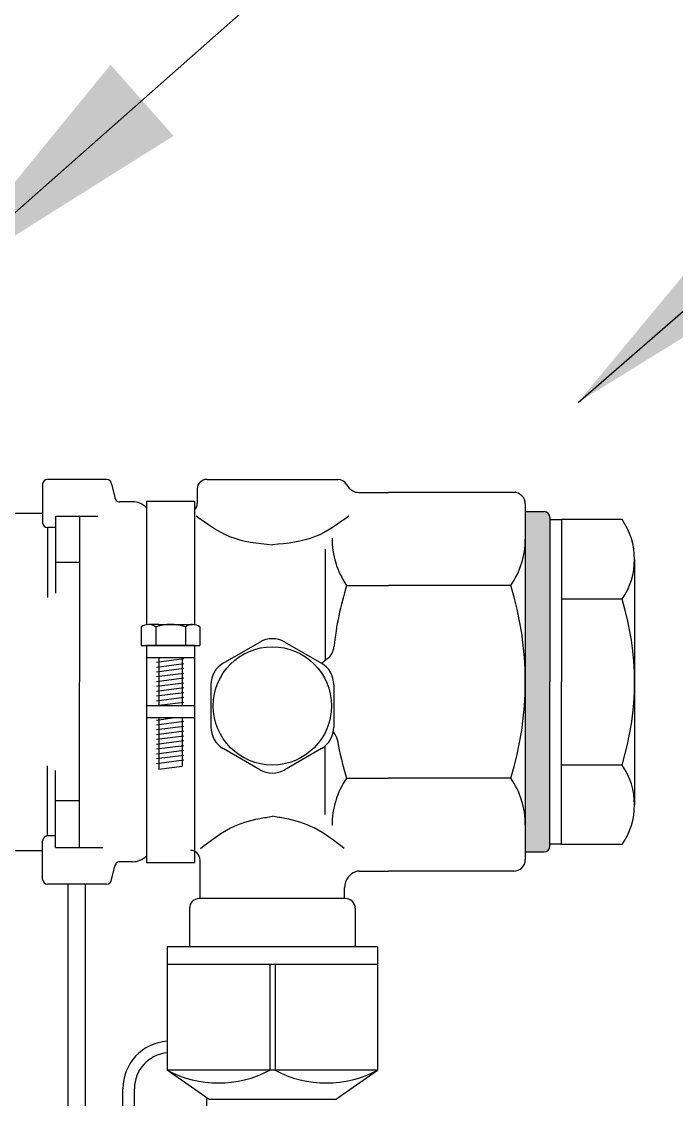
# Paper-space layout 'M&T INST' of a CAD drawing. Header units: inches. Extents: x 0.2 to 34.4, y 0.5 to 23.
# Drawn here: x 17.055 to 17.409, y 5.125 to 5.708 of the extents above; entities that cross this region are included whole.
import ezdxf

# ---------------------------------------------------------------- set-up
doc = ezdxf.new("R2010")
doc.units = ezdxf.units.IN
doc.header["$MEASUREMENT"] = 0
for name, color, linetype in [('D_DTTXT', 7, 'Continuous'), ('D_OBJECTS', 4, 'Continuous'), ('Title Block', 7, 'Continuous')]:
    doc.layers.add(name, color=color, linetype=linetype)
doc.styles.get("Standard").update_dxf_attribs({"font": 'arial.ttf'})
doc.dimstyles.get("Standard").update_dxf_attribs({"dimtxt": 4, "dimasz": 6, "dimexe": 0.18, "dimexo": 0.0625, "dimgap": 0.09, "dimtad": 0, "dimtih": 1, "dimtoh": 1, "dimdec": 4, "dimzin": 0, "dimdsep": 46, "dimlunit": 4, "dimtxsty": 'Standard', "dimcen": 0.09, "dimadec": 0, "dimazin": 0, "dimtfac": 1, "dimtdec": 4, "dimtofl": 0, "dimtmove": 0, "dimatfit": 3, "dimfxl": 1, "dimtolj": 1, "dimtzin": 0, "dimarcsym": 0})

# ---------------------------------------------------------------- blocks, each defined once
blk = doc.blocks.new('MULTI MANIFOLD')
at = {"layer": 'D_OBJECTS', "ltscale": 12}
h = blk.add_hatch(color=1, dxfattribs=at)
h.paths.add_polyline_path([(-2.640164640825812, -2.690688016180866, 0.4142135623731037), (-2.64266464082581, -2.688188016180868), (-2.65078964082581, -2.688188016180868), (-2.65078964082581, -2.761748359238348), (-2.640164640825812, -2.761748359238348)])
h.paths.add_polyline_path([(-2.640164640825812, -2.761748359238348), (-2.65078964082581, -2.761748359238348), (-2.65078964082581, -2.835308702295814), (-2.64266464082581, -2.835308702295814, 0.4142135623730995), (-2.640164640825812, -2.832808702295816)])
at = {"layer": 'D_OBJECTS', "color": 1, "ltscale": 12}
for p, q in [((-2.831796703086699, -2.674248359238343), (-2.857396001932461, -2.674248359238343)), ((-2.788483326720932, -2.674248359238343), (-2.731816660054267, -2.674248359238343)), ((-2.859479335265792, -2.676331692571674), (-2.859479335265792, -2.69299835923834)), ((-2.829713369753367, -2.676331692571674), (-2.828229335265792, -2.681873359238347)), ((-2.792649993387602, -2.678415025905005), (-2.792649993387602, -2.684665025905014)), ((-2.820566660054265, -2.683956692571678), (-2.826146001932461, -2.683956692571678)), ((-2.722881181652486, -2.679887439147729), (-2.709887506832299, -2.679887439147729)), ((-2.655789640825812, -2.679887439147729), (-2.709887506832299, -2.679887439147729)), ((-2.65078964082581, -2.684887439147724), (-2.65078964082581, -2.838609279328958)), ((-2.65078964082581, -2.688188016180868), (-2.64266464082581, -2.688188016180868)), ((-2.890149993387599, -2.688831692571677), (-2.859479335265792, -2.688831692571677)), ((-2.862962404228082, -2.688831692571677), (-2.859479335265792, -2.688831692571677)), ((-2.853899993387596, -2.690081692571676), (-2.853899993387596, -2.723420039448763)), ((-2.853899993387596, -2.690081692571676), (-2.843483326720932, -2.690081692571676)), ((-2.853899993387596, -2.690081692571676), (-2.853899993387596, -2.695081692571671)), ((-2.843483326720932, -2.690081692571676), (-2.843483326720932, -2.761748359238348)), ((-2.843483326720932, -2.690081692571676), (-2.835615679071896, -2.690081692571676)), ((-2.640164640825812, -2.690688016180866), (-2.640164640825812, -2.761748359238348)), ((-2.640164640825812, -2.691658352809407), (-2.63516464082581, -2.691658352809407)), ((-2.63516464082581, -2.691658352809407), (-2.635164640825803, -2.761748359238348)), ((-2.608948713032834, -2.691658352809407), (-2.63516464082581, -2.691658352809407)), ((-2.857396001932461, -2.695081692571671), (-2.857396001932461, -2.725343485652866)), ((-2.853899993387596, -2.695081692571671), (-2.857396001932461, -2.695081692571671)), ((-2.737336980846887, -2.704434544900986), (-2.737336980846887, -2.752594451667784)), ((-2.843483326720932, -2.710216963805928), (-2.853899993387596, -2.710216963805928)), ((-2.603559111416946, -2.708840609914839), (-2.603559111416946, -2.814909893661744)), ((-2.728047236159693, -2.720061347758056), (-2.709887506832299, -2.720061347758056)), ((-2.657056347654095, -2.720061347758056), (-2.709887506832299, -2.720061347758056)), ((-2.608948713032834, -2.726022867020271), (-2.63516464082581, -2.726022867020271)), ((-2.781354344349484, -2.753702177026634), (-2.765537114061562, -2.744570094862064)), ((-2.754762872713631, -2.744570094862064), (-2.738945642425715, -2.753702177026634)), ((-2.843483326720932, -2.833415025905007), (-2.843483326720932, -2.761748359238348)), ((-2.843483326720932, -2.833415025905007), (-2.843483326720932, -2.761748359238348)), ((-2.786741465023443, -2.76303294374045), (-2.786741465023443, -2.781297108069575)), ((-2.73355852175175, -2.76303294374045), (-2.73355852175175, -2.781297108069575)), ((-2.640164640825812, -2.832808702295816), (-2.640164640825812, -2.761748359238348)), ((-2.63516464082581, -2.831838365667275), (-2.635164640825803, -2.761748359238348)), ((-2.765537113959599, -2.799759956947947), (-2.781354344349484, -2.790627874783391)), ((-2.738945642425715, -2.790627874783391), (-2.754762872611661, -2.799759956947947)), ((-2.737336980846887, -2.819062173575697), (-2.737336980846887, -2.789491210051787)), ((-2.857396001932461, -2.828415025905011), (-2.857396001932461, -2.798153232823816)), ((-2.853899993387596, -2.833415025905007), (-2.853899993387596, -2.800076679027919)), ((-2.608948713032834, -2.797727636556298), (-2.63516464082581, -2.797727636556298)), ((-2.728047236159693, -2.803435370718626), (-2.709887506832299, -2.803435370718626)), ((-2.657056347654095, -2.803435370718626), (-2.709887506832299, -2.803435370718626)), ((-2.657056347654095, -2.803435370718626), (-2.709887506832299, -2.803435370718626)), ((-2.843483326720932, -2.813279754670768), (-2.853899993387596, -2.813279754670768)), ((-2.853899993387596, -2.828415025905011), (-2.857396001932461, -2.828415025905011)), ((-2.853899993387596, -2.833415025905007), (-2.853899993387596, -2.828415025905011)), ((-2.859479335265792, -2.847165025905008), (-2.859479335265792, -2.830498359238343)), ((-2.640164640825812, -2.831838365667275), (-2.63516464082581, -2.831838365667275)), ((-2.608948713032834, -2.832092150767176), (-2.63516464082581, -2.832092150767176)), ((-2.891399993387598, -2.834665025905005), (-2.859479335265792, -2.834665025905005)), ((-2.862962404228082, -2.834665025905005), (-2.859479335265792, -2.834665025905005)), ((-2.853899993387596, -2.833415025905007), (-2.833421259667777, -2.833415025905007)), ((-2.65078964082581, -2.835308702295814), (-2.64266464082581, -2.835308702295814)), ((-2.829713369753367, -2.847165025905008), (-2.828229335265792, -2.84162335923835)), ((-2.820566660054265, -2.839540025905004), (-2.826146001932461, -2.839540025905004)), ((-2.791399993387596, -2.855498359238348), (-2.791399993387596, -2.838831692571683)), ((-2.722647158935349, -2.843609279328954), (-2.709887506832299, -2.843609279328954)), ((-2.655789640825812, -2.843609279328954), (-2.709887506832299, -2.843609279328954)), ((-2.831796703086699, -2.84924835923834), (-2.857396001932461, -2.84924835923834)), ((-2.728899993387596, -2.855498359238348), (-2.728899993387596, -2.850775976838188)), ((-2.72848332672093, -2.855498359238348), (-2.791816660054263, -2.855498359238348)), ((-2.795983326720933, -2.859665025905011), (-2.795983326720933, -2.876331692571677)), ((-2.724316660054267, -2.859665025905011), (-2.724316660054267, -2.876331692571677)), ((-2.714677845016571, -2.876331692571677), (-2.805622141758622, -2.876331692571677)), ((-2.805622141758636, -2.876331692571677), (-2.805622141758636, -2.92968793559883)), ((-2.714677845016578, -2.876331692571677), (-2.714677845016578, -2.92968793559883)), ((-2.714677845016571, -2.88403257224733), (-2.805622141758622, -2.88403257224733)), ((-2.761305741680903, -2.88403257224733), (-2.761305741680903, -2.92968793559883)), ((-2.758994245094303, -2.88403257224733), (-2.758994245094303, -2.92968793559883)), ((-2.787433282410209, -2.942304520424566), (-2.805622141758622, -2.92968793559883)), ((-2.714677845016571, -2.92968793559883), (-2.805622141758622, -2.92968793559883)), ((-2.787433282410209, -2.942304520424566), (-2.805622141758622, -2.92968793559883)), ((-2.732866704364977, -2.942304520424566), (-2.714677845016571, -2.92968793559883)), ((-2.732866704364984, -2.942304520424566), (-2.787433282410223, -2.942304520424566))]:
    blk.add_line(p, q, dxfattribs=at)
at = {"layer": 'D_OBJECTS', "ltscale": 12}
for p, q in [((-2.814581389235283, -2.683623359238348), (-2.814581389235283, -2.737070815875848)), ((-2.814581389235283, -2.683623359238348), (-2.793748055901947, -2.683623359238348)), ((-2.793748055901947, -2.683623359238348), (-2.793748055901947, -2.737070815875848)), ((-2.816807083109413, -2.737987766783244), (-2.816807083109413, -2.746123359238348)), ((-2.809164722568614, -2.736996458045207), (-2.813688163747347, -2.736996458045207)), ((-2.810602742424965, -2.737964269878242), (-2.810602742424965, -2.746123359238348)), ((-2.809164722568614, -2.736996458045207), (-2.799164722568616, -2.736996458045207)), ((-2.799164722568616, -2.736996458045207), (-2.794641281389882, -2.736996458045207)), ((-2.799164722568616, -2.736996458045207), (-2.794641281389882, -2.736996458045207)), ((-2.797726702712271, -2.737964269878242), (-2.797726702712271, -2.746123359238348)), ((-2.791522362027816, -2.737987766783244), (-2.791522362027816, -2.746123359238348)), ((-2.816807083109413, -2.746123359238348), (-2.791522362027816, -2.746123359238348)), ((-2.793748055901947, -2.746123359238348), (-2.814581389235283, -2.746123359238348)), ((-2.814581389235283, -2.746123359238348), (-2.814581389235283, -2.839873359238348)), ((-2.793748055901947, -2.746123359238348), (-2.793748055901947, -2.839873359238348)), ((-2.793748055901947, -2.751331692571677), (-2.814581389235283, -2.751331692571677)), ((-2.810247135832487, -2.753275175212503), (-2.798418070828394, -2.751736014073026)), ((-2.810247135832487, -2.755358866078447), (-2.798418070828394, -2.753819704938971)), ((-2.809164722568614, -2.751331692571677), (-2.809164722568614, -2.772165025905005)), ((-2.799164722568616, -2.751331692571677), (-2.799164722568616, -2.772165025905005)), ((-2.810247135832487, -2.757442556944392), (-2.798418070828394, -2.755903395804916)), ((-2.810247135832487, -2.759526247810337), (-2.798418070828394, -2.757987086670861)), ((-2.810247135832487, -2.761609938676282), (-2.798418070828394, -2.760070777536805)), ((-2.810247135832487, -2.763693629542226), (-2.798418070828394, -2.76215446840275)), ((-2.810247135832487, -2.765777320408171), (-2.798418070828394, -2.764238159268695)), ((-2.810247135832487, -2.767861011274116), (-2.798418070828394, -2.76632185013464)), ((-2.793748055901947, -2.772165025905005), (-2.814581389235283, -2.772165025905005)), ((-2.810247135832487, -2.76994470214006), (-2.798418070828394, -2.768405541000584)), ((-2.810247135832487, -2.772028393006019), (-2.798418070828394, -2.770489231866543)), ((-2.793748055901947, -2.777373359238348), (-2.814581389235283, -2.777373359238348)), ((-2.810247135832487, -2.778279465603854), (-2.803283348335956, -2.777373359238348)), ((-2.810247135832487, -2.780363156469798), (-2.798418070828394, -2.778823995330322)), ((-2.810247135832487, -2.782446847335743), (-2.798418070828394, -2.780907686196267)), ((-2.809164722568614, -2.777373359238348), (-2.809164722568614, -2.799496458045207)), ((-2.799164722568616, -2.777373359238348), (-2.799164722568616, -2.79819528915406)), ((-2.810247135832487, -2.784530538201688), (-2.798418070828394, -2.782991377062212)), ((-2.810247135832487, -2.786614229067633), (-2.798418070828394, -2.785075067928156)), ((-2.810247135832487, -2.788697919933577), (-2.798418070828394, -2.787158758794101)), ((-2.810247135832487, -2.790781610799522), (-2.798418070828394, -2.789242449660046)), ((-2.810247135832487, -2.792865301665467), (-2.798418070828394, -2.791326140525991)), ((-2.810247135832487, -2.794948992531426), (-2.798418070828394, -2.793409831391935)), ((-2.810247135832487, -2.79703268339737), (-2.798418070828394, -2.795493522257894)), ((-2.809164722568614, -2.799496458045207), (-2.799164722568616, -2.79819528915406)), ((-2.814581389235283, -2.839873359238348), (-2.793748055901947, -2.839873359238348)), ((-2.848435555901947, -3.321481662260974), (-2.848435555901947, -2.84924835923834)), ((-2.840935555901954, -3.32616957345814), (-2.840935555901954, -2.84924835923834)), ((-2.824789722568614, -2.979365616522097), (-2.824789722568614, -2.93769894985544)), ((-2.819789722568618, -2.979365616522097), (-2.819789722568618, -2.93769894985544)), ((-2.788539722568618, -2.979365616522097), (-2.788539722568618, -2.941537045353948))]:
    blk.add_line(p, q, dxfattribs=at)
at = {"layer": 'D_OBJECTS', "color": 1, "ltscale": 12}
blk.add_circle((-2.760149993387596, -2.772165025905005), 0.02556620878416788, dxfattribs=at)
for centre, radius, start, end in [((-2.857396001932461, -2.676331692571674), 0.002083333333333333, 90, 180), ((-2.831796703086699, -2.676331692571674), 0.002083333333333333, 0, 90), ((-2.788483326720932, -2.678415025905005), 0.004166666666666667, 90, 180), ((-2.731816660054267, -2.678415025905005), 0.004166666666666667, 29.21456251223097, 90), ((-2.721634016104726, -2.672720741638495), 0.0075, 209.2145625122291, 240.0749820348348), ((-2.722881181652486, -2.674887439147733), 0.004999999999999999, 240.0749820348348, 269.9999999999968), ((-2.826146001932461, -2.681873359238347), 0.002083333333333333, 180, 270.0000000000008), ((-2.820566660054265, -2.692290025905004), 0.008333333333333333, 45.03187078392854, 90), ((-2.655789640825812, -2.684887439147724), 0.004999999999999999, 0, 90.0000000000016), ((-2.808788104327864, -2.680498359238337), 0.008333333333333333, 225.0318707839285, 225.95730642588), ((-2.796816660054265, -2.684665025905014), 0.004166666666666667, 317.4311517820742, 0), ((-2.64266464082581, -2.690688016180866), 0.0025, 0, 90), ((-2.857396001932461, -2.69299835923834), 0.002083333333333333, 180, 270), ((-2.633642760258343, -2.708840609914839), 0.03008364884140323, 0, 34.83041381976118), ((-2.699334473066106, -2.700082845523236), 0.03497946992187893, 179.2725295091675, 214.8304138197612), ((-2.685769110747689, -2.700082845523236), 0.03497946992187893, 325.1695861802388, 0), ((-2.633642760258343, -2.708840609914839), 0.03008364884140323, 325.1695861802388, 0), ((-2.592526670236698, -2.761748359238348), 0.1417872727512791, 162.9017606088269, 173.8928714886436), ((-2.79257691357709, -2.761748359238348), 0.1417872727512791, 342.9017606088269, 17.09823939117313), ((-2.725501454544382, -2.761875251788291), 0.1219423431274404, 342.9017606088269, 17.09823939117313), ((-2.760149993387596, -2.753900861575881), 0.01077424134793619, 59.99999999999999, 120), ((-2.740966695241003, -2.74586601740098), 0.0075, 309.5235115922439, 353.8928714886367), ((-2.775967223675512, -2.76303294374045), 0.01077424134793619, 120, 180), ((-2.744332763099681, -2.76303294374045), 0.01077424134793619, 0, 59.99999999999999), ((-2.775967223675512, -2.781297108069575), 0.01077424134793619, 180, 239.9999999999999), ((-2.744332763099681, -2.781297108069575), 0.01077424134793619, 300.0000000000001, 0), ((-2.739429233474684, -2.788325167166059), 0.0075, 10.25471979110769, 40.97881020156376), ((-2.592526670236698, -2.761748359238348), 0.1417872727512791, 190.254719791099, 197.0982393911731), ((-2.760149993285626, -2.79042919023413), 0.01077424134793619, 239.9999999999999, 300.0000000000001), ((-2.633642760258343, -2.814909893661744), 0.03008364884140323, 0, 34.83041381976118), ((-2.699334473066106, -2.823413872953447), 0.03497946992187893, 145.1695861802386, 180.7274704908325), ((-2.685769110747689, -2.823413872953447), 0.03497946992187893, 0, 34.83041381976118), ((-2.633642760258343, -2.814909893661744), 0.03008364884140323, 325.1695861802388, 0), ((-2.857396001932461, -2.830498359238343), 0.002083333333333333, 90, 180), ((-2.64266464082581, -2.832808702295816), 0.0025, 270, 0), ((-2.820566660054265, -2.831206692571678), 0.008333333333333333, 270, 314.9681292160716), ((-2.808788104327864, -2.842998359238345), 0.008333333333333333, 134.0426935741201, 134.9681292160714), ((-2.795566660054266, -2.838831692571683), 0.004166666666666667, 0, 90), ((-2.826146001932461, -2.84162335923835), 0.002083333333333333, 89.99999999999919, 180), ((-2.655789640825812, -2.838609279328958), 0.004999999999999999, 269.9999999999976, 0), ((-2.721399993387596, -2.850775976838188), 0.0075, 119.9250179650947, 180), ((-2.722647158935349, -2.848609279328963), 0.004999999999999999, 90.00000000000325, 119.9250179650947), ((-2.857396001932461, -2.847165025905008), 0.002083333333333333, 180, 270), ((-2.831796703086699, -2.847165025905008), 0.002083333333333333, 270, 0), ((-2.791816660054263, -2.859665025905011), 0.004166666666666667, 90, 180), ((-2.72848332672093, -2.859665025905011), 0.004166666666666667, 0, 90), ((-2.783463941719756, -2.887837777574015), 0.0473542137054761, 242.1003400566081, 297.8996599433831), ((-2.783463941719756, -2.887837777574015), 0.0473542137054761, 242.1003400566081, 297.8996599433831), ((-2.73683604505543, -2.887837777574044), 0.04735421370546536, 242.1003400565896, 297.8996599434012)]:
    blk.add_arc(centre, radius, start, end, dxfattribs=at)
at = {"layer": 'D_OBJECTS', "ltscale": 12}
for centre, radius, start, end in [((-2.813688163747347, -2.742398584845015), 0.005402126799808116, 55.16958618023911, 125.2643896827574), ((-2.804164722568618, -2.758893668829481), 0.02189721078426921, 72.90176060882688, 107.0982393911731), ((-2.794641281389882, -2.742398584845015), 0.005402126799808116, 54.73561031724257, 124.8304138197608), ((-2.804164722568618, -2.93769894985544), 0.020625, 94.05205418269595, 180), ((-2.804164722568618, -2.93769894985544), 0.015625, 95.35203382653228, 180)]:
    blk.add_arc(centre, radius, start, end, dxfattribs=at)
at = {"layer": 'D_OBJECTS', "color": 1, "ltscale": 12}
for points in [[(-2.793055486133252, -2.68996673909083), (-2.778618283542496, -2.698906917429548), (-2.760149993387596, -2.702564262940863)], [(-2.727130941354648, -2.690111064575115), (-2.741607149986638, -2.698987944151733), (-2.760091276741687, -2.702564391486442)], [(-2.791209837805983, -2.833798506091094), (-2.778253735601499, -2.824957182630223), (-2.765613638531551, -2.820852281535986), (-2.760149993387596, -2.819904997252644)], [(-2.729090148969217, -2.833798506091094), (-2.742046251173694, -2.824957182630223), (-2.754686348243641, -2.820852281535986), (-2.760149993387596, -2.819904997252644)]]:
    blk.add_spline(points, degree=3, dxfattribs=at)
blk.add_open_spline([(-2.736193734192351, -2.751651243656548), (-2.73705928596765, -2.752365346221703), (-2.737924837742955, -2.753079448786858), (-2.738790389518261, -2.753793551352013)], degree=3, dxfattribs=at)
at = {"layer": 'D_DTTXT'}
for points in [[(-2.910149993387602, -2.593164351267655), (-1.749511010669448, -1.56716965793767)], [(-2.627983787829852, -2.640968487828895), (-1.749511010669448, -1.877034173488648)]]:
    blk.add_leader(points, dimstyle='Standard', override={"dimasz": 0.125}, dxfattribs=at)

psp = doc.layouts.new('M&T INST')

# ---------------------------------------------------------------- block references
at = {"layer": 'Title Block', "xscale": 1.25, "yscale": 1.25, "zscale": 1.25}
psp.add_blockref('MULTI MANIFOLD', (20.64123396670567, 8.803284973167884), dxfattribs=at)

doc.saveas('drawing.dxf')
